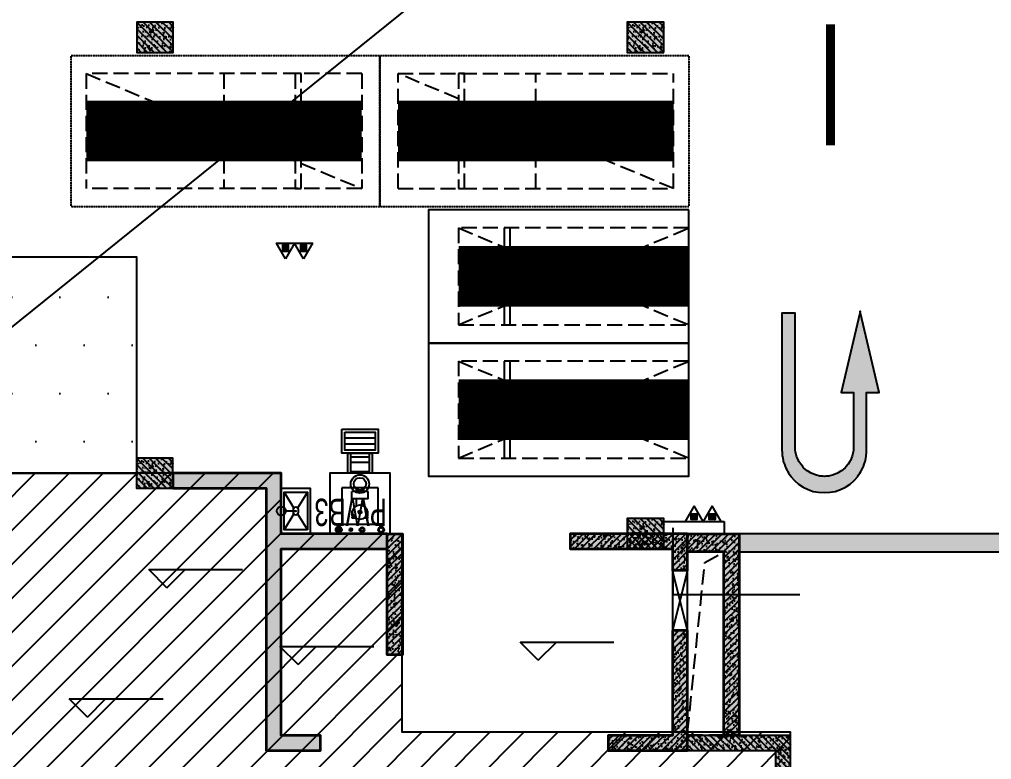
# Model space of a CAD drawing. Extents: x -1338203 to 1886333, y -783476 to 1038610.
# Drawn here: x 553369 to 569421, y 238719 to 250943 of the extents above; entities that cross this region are included whole.
import ezdxf

# ---------------------------------------------------------------- set-up
doc = ezdxf.new("R2010")
doc.units = 0
doc.header["$LTSCALE"] = 1000
doc.header["$MEASUREMENT"] = 0
doc.linetypes.add('A-001-平面B2$0$__DASH', pattern=[0.35, 0.25, -0.1])
doc.linetypes.add('DASH', pattern=[0.35, 0.25, -0.1])
for name, color, linetype in [('$0$0A-O-HOLE', 52, 'Continuous'), ('0A-P-PKNG-LINE', 9, 'Continuous'), ('0P-EQUIP-CW', 7, 'Continuous'), ('0P-PIPE-CW', 3, 'Continuous'), ('A-001-平面参照B1$0$0A-ELEV-PATT', 8, 'Continuous'), ('A-001-平面参照B1$0$AUDIT_D_220531184525-2', 40, 'Continuous'), ('A-001-车位参照B1$0$A-001-车位参照B1$0$0A-P-PKNG-CAR(B)', 21, 'Continuous'), ('A-20-平面B1$0$0A-A-SYMB-ELEV', 150, 'Continuous'), ('A-FIRE', 7, 'Continuous'), ('p-a-mini', 150, 'Continuous'), ('p-a-short', 190, 'Continuous'), ('S001地下一墙柱$0$S001地下一墙柱$0$0S-CC-LINE', 52, 'Continuous'), ('S001地下一墙柱$0$S001地下一墙柱$0$0S-CW-HATCH', 251, 'Continuous'), ('S001地下一墙柱$0$S001地下一墙柱$0$0S-CW-HATCH-UP', 251, 'Continuous'), ('S001地下一墙柱$0$S001地下一墙柱$0$0S-CW-LINE', 72, 'Continuous'), ('S20柱墙B1_1$0$0S-CW-HATCH', 251, 'Continuous'), ('S20柱墙B1_1$0$0S-CW-HATCH-UP', 251, 'Continuous'), ('S20柱墙B1_1$0$0S-CW-LINE', 72, 'Continuous'), ('S20柱墙B1_1$0$0S-S-HOLE', 55, 'Continuous'), ('中心线', 42, 'Continuous'), ('停车位', 252, 'DASH'), ('地面指向箭头', 7, 'Continuous'), ('负一层消火栓$0$0P-ACC-FH', 7, 'Continuous'), ('负一层消火栓$0$0P-DIM-FH', 3, 'Continuous'), ('负一层消火栓$0$0P-EQUIP-FH', 7, 'Continuous'), ('负一层集水坑及排水沟$0$负一层集水坑及排水沟$0$P001-预留预埋-B1$0$0A-O-FIXT', 6, 'Continuous'), ('负一层集水坑及排水沟$0$负一层集水坑及排水沟$0$P001-预留预埋-B1$0$0P-EQUIP-WW', 7, 'Continuous'), ('负一层集水坑及排水沟$0$负一层集水坑及排水沟$0$P001-预留预埋-B1$0$A-001-平面B1$0$0A-A-HATH', 8, 'Continuous'), ('负一层集水坑及排水沟$0$负一层集水坑及排水沟$0$P001-预留预埋-B1$0$A-001-平面B1$0$0A-P-ROOF-DRAN', 190, 'Continuous'), ('负一层集水坑及排水沟$0$负一层集水坑及排水沟$0$P001-预留预埋-B1$0$P001-预留预埋-B1$0$0P-EQUIP-WW', 7, 'Continuous')]:
    doc.layers.add(name, color=color, linetype=linetype)
doc.layers.add('A-001-主楼组合参照B1$0$0A-X-AREA', color=6, linetype='Continuous', plot=False)
doc.layers.add('A-20-平面B1$0$AAD-A-MODIFY_20230111', color=201, linetype='Continuous', plot=False)
doc.styles.add('负一层集水坑及排水沟$0$负一层集水坑及排水沟$0$P001-预留预埋-B1$0$P001-预留预埋-B1$0$AAD-TXT', font='AAD-TXT.shx', dxfattribs={"width": 0.7, "height": 3, "bigfont": 'AAD-HZTXT.shx'})
pattern_1 = [(45, (-1903852.77, 497361.824), (-53.0330086, 53.0330086), []), (50, (-1903852.77, 497361.82), (215.178055, -18.82564), [22.5, -247.5]), (355, (-1903852.77, 497361.82), (-41.6254, 225.65764), [18, -198]), (100.4514, (-1903834.84, 497360.26), (173.552815, 206.831863), [19.122057, -210.342634]), (46.1842, (-1903852.77, 497421.82), (320.172315, -49.655704), [33.75, -371.25]), (96.6356, (-1903826.1, 497417.7), (280.39881, 292.23536), [28.683086, -315.5139]), (351.1842, (-1903852.77, 497421.82), (280.398584, 292.23558), [27, -297]), (21, (-1903822.77, 497406.82), (179.072116, -120.785667), [22.5, -247.5]), (326, (-1903822.77, 497406.82), (72.9946, 217.545014), [18, -198]), (71.4514, (-1903807.85, 497396.76), (252.066789, 96.75915), [19.122057, -210.342634]), (37.5, (-1903852.77, 497361.824), (3.6479566, 99.868156), [0, -195.6, 0, -201, 0, -198.75]), (7.5, (-1903852.77, 497361.82), (78.920861, 118.3235136), [0, -114.6, 0, -191.1, 0, -75.75]), (327.5, (-1903919.67, 497361.824), (160.146731, -6.7664615), [0, -75, 0, -234, 0, -310.5]), (317.5, (-1903949.67, 497361.82), (174.955851, 30.031495), [0, -97.5, 0, -155.4, 0, -220.5])]

# ---------------------------------------------------------------- blocks, each defined once
blk = doc.blocks.new('A-001-平面参照B1')
at = {"layer": 'A-001-平面参照B1$0$0A-ELEV-PATT'}
h = blk.add_hatch(dxfattribs=at)
h.set_pattern_fill('DOTS', color=256, scale=500)
h.set_pattern_definition([(0, (-766365.4, -306889.1), (396.875, 793.75), [0, -793.75])])
edge = h.paths.add_edge_path()
edge.add_line((-211059, -63440), (-211059, -59870))
edge.add_line((-211059, -59870), (-216704, -59870))
edge.add_line((-216704, -59870), (-216704, -63440))
edge.add_line((-216704, -63440), (-211063, -63440))
at = {"layer": 'A-001-平面参照B1$0$AUDIT_D_220531184525-2', "ltscale": 0.002}
blk.add_lwpolyline([(-211059, -63440), (-211059, -59870), (-216704, -59870), (-216704, -63440), (-211063, -63440)], dxfattribs=at)
blk = doc.blocks.new('负一层集水坑及排水沟$0$负一层集水坑及排水沟$0$P001-预留预埋-B1$0$$lvtry$00000191')
at = {"color": 0}
for p, q in [((-250, -50, 0), (-39, -219, 0)), ((39, -219, 0), (250, -50, 0)), ((-250, -450, 0), (-39, -281, 0)), ((39, -281, 0), (250, -450, 0))]:
    blk.add_line(p, q, dxfattribs=at)
at = {"color": 0, "elevation": 0}
for points in [[(300, -500), (300, 0), (-300, 0), (-300, -500)], [(250, -450), (250, -50), (-250, -50), (-250, -450)]]:
    blk.add_lwpolyline(points, close=True, dxfattribs=at)
at = {"color": 0}
blk.add_circle((0, -250, 0), 50, dxfattribs=at)
for p in [(0, -50, 0), (0, -250, 0)]:
    blk.add_point(p, dxfattribs=at)
blk = doc.blocks.new('负一层集水坑及排水沟$0$负一层集水坑及排水沟$0$A$C2D5B4FF3')
at = {"layer": '负一层集水坑及排水沟$0$负一层集水坑及排水沟$0$P001-预留预埋-B1$0$A-001-平面B1$0$0A-A-HATH'}
h = blk.add_hatch(dxfattribs=at)
h.set_pattern_fill('STEEL', color=256, scale=150, angle=495)
h.set_pattern_definition([(180, (-208180, -40365.8), (-2e-05, -238.125), []), (180, (-208264.19, -40450), (-2e-05, -238.125), [])])
h.paths.add_polyline_path([(50, 328), (350, 328), (350, 0), (50, 0)])
at = {"layer": '负一层集水坑及排水沟$0$负一层集水坑及排水沟$0$P001-预留预埋-B1$0$0P-EQUIP-WW'}
for p, q in [((450, 578), (-50, 578)), ((450, 478), (-50, 478))]:
    blk.add_line(p, q, dxfattribs=at)
for points in [[(-100, 728), (500, 728), (500, 328), (-100, 328)], [(-50, 678), (450, 678), (450, 378), (-50, 378)]]:
    blk.add_lwpolyline(points, close=True, dxfattribs=at)
at = {"layer": '负一层集水坑及排水沟$0$负一层集水坑及排水沟$0$P001-预留预埋-B1$0$A-001-平面B1$0$0A-P-ROOF-DRAN'}
for points in [[(0, 0), (0, 328), (400, 328), (400, 0)], [(50, 328), (350, 328), (350, 0), (50, 0)]]:
    blk.add_lwpolyline(points, close=True, dxfattribs=at)
blk = doc.blocks.new('负一层集水坑及排水沟$0$负一层集水坑及排水沟$0$P001-预留预埋-B1$0$EREF')
at = {"layer": '负一层集水坑及排水沟$0$负一层集水坑及排水沟$0$P001-预留预埋-B1$0$P001-预留预埋-B1$0$0P-EQUIP-WW'}
for p, q in [((81748, 163902), (81730, 163920)), ((81767, 163905), (81733, 163939)), ((81777, 163917), (81745, 163949)), ((81104, 163835), (81104, 163235)), ((81704, 163835), (81104, 163835)), ((81274, 163735), (81337, 163735)), ((81274, 163735), (81274, 163719)), ((81471, 163735), (81534, 163735)), ((81534, 163735), (81534, 163719)), ((81704, 163235), (81704, 163835)), ((81274, 163719), (81317, 163719)), ((81274, 163706), (81306, 163706)), ((81274, 163706), (81274, 163615)), ((81274, 163615), (81285, 163615)), ((81491, 163719), (81534, 163719)), ((81502, 163706), (81534, 163706)), ((81523, 163615), (81534, 163615)), ((81534, 163706), (81534, 163615)), ((81270, 163416), (81538, 163416)), ((81270, 163416), (81270, 163295)), ((81345, 163529), (81345, 163416)), ((81463, 163529), (81463, 163416)), ((81538, 163416), (81538, 163295)), ((81270, 163295), (81538, 163295)), ((81328, 163289), (81480, 163289)), ((81328, 163289), (81328, 163280)), ((81328, 163280), (81480, 163280)), ((81345, 163295), (81345, 163289)), ((81345, 163280), (81345, 163252)), ((81463, 163295), (81463, 163289)), ((81463, 163280), (81463, 163252)), ((81480, 163289), (81480, 163280)), ((81104, 163235), (81704, 163235))]:
    blk.add_line(p, q, dxfattribs=at)
blk.add_lwpolyline([(80904, 163992), (80904, 162992), (81904, 162992), (81904, 163992)], close=True, dxfattribs=at)
for centre, radius in [((81054, 163926), 50), ((81054, 163926), 35), ((81369, 163926), 40), ((81369, 163926), 25), ((81554, 163926), 25), ((81554, 163926), 15), ((81754, 163926), 50), ((81754, 163926), 25), ((81404, 163635), 121), ((81404, 163635), 27), ((81404, 163170), 151), ((81404, 163170), 102)]:
    blk.add_circle(centre, radius, dxfattribs=at)
at = {"layer": '负一层集水坑及排水沟$0$负一层集水坑及排水沟$0$P001-预留预埋-B1$0$P001-预留预埋-B1$0$0P-EQUIP-WW', "style": '负一层集水坑及排水沟$0$负一层集水坑及排水沟$0$P001-预留预埋-B1$0$P001-预留预埋-B1$0$AAD-TXT', "width": 0.7}
blk.add_text('PWB3', height=450, dxfattribs=at).set_placement((80962, 163414, 3000))
blk = doc.blocks.new('负一层集水坑及排水沟')
at = {"ltscale": 0.002}
blk.add_blockref('负一层集水坑及排水沟$0$负一层集水坑及排水沟$0$A$C2D5B4FF3', (-207574, -63440), dxfattribs=at)
at = {"rotation": 180}
blk.add_blockref('负一层集水坑及排水沟$0$负一层集水坑及排水沟$0$P001-预留预埋-B1$0$EREF', (-125970, 99552), dxfattribs=at)
at = {"layer": '负一层集水坑及排水沟$0$负一层集水坑及排水沟$0$P001-预留预埋-B1$0$0A-O-FIXT', "xscale": -1.250000000000001, "yscale": 0.9600000000000013, "rotation": 90}
blk.add_blockref('负一层集水坑及排水沟$0$负一层集水坑及排水沟$0$P001-预留预埋-B1$0$$lvtry$00000191', (-208674, -64065, 0), dxfattribs=at)
blk = doc.blocks.new('A$C2C814229')
at = {"layer": '$0$0A-O-HOLE', "linetype": 'DASH'}
blk.add_lwpolyline([(-201964, -64738), (-201364, -64738), (-201364, -67768), (-201964, -67768)], close=True, dxfattribs=at)
blk.add_lwpolyline([(-201964, -67718), (-201680, -64914), (-201364, -64738)], dxfattribs=at)
blk = doc.blocks.new('S20柱墙B1_1')
at = {"layer": 'S20柱墙B1_1$0$0S-CW-HATCH'}
h = blk.add_hatch(color=256, dxfattribs=at)
h.dxf.hatch_style = 1
h.paths.add_polyline_path([(7800, 4240), (9340, 4240), (9340, 3400), (9340, -90), (10240, -90), (10240, 160), (9590, 160), (9590, 3240), (11340, 3240), (11340, 3490), (9590, 3490), (9590, 4490), (7800, 4490)])
h = blk.add_hatch(color=256, dxfattribs=at)
h.dxf.hatch_style = 1
h.paths.add_polyline_path([(11340, 3490), (11590, 3490), (11590, 1490), (11340, 1490)])
h = blk.add_hatch(color=256, dxfattribs=at)
h.dxf.hatch_style = 1
h.paths.add_polyline_path([(16300, 2890), (16300, 3490), (14360, 3490), (14360, 3240), (16050, 3240), (16050, 2890)])
h = blk.add_hatch(color=256, dxfattribs=at)
h.dxf.hatch_style = 1
h.paths.add_polyline_path([(16300, 3490), (17150, 3490), (17150, 160), (16900, 160), (16900, 3190), (16300, 3190)])
h = blk.add_hatch(color=256, dxfattribs=at)
h.dxf.hatch_style = 1
h.paths.add_polyline_path([(16050, 1890), (16050, 160), (14990, 160), (14990, -90), (16300, -90), (16300, 1890)])
h = blk.add_hatch(color=256, dxfattribs=at)
h.dxf.hatch_style = 1
h.paths.add_polyline_path([(16300, -1590), (18000, -1590), (18000, 160), (16300, 160), (16300, -90), (17750, -90), (17750, -1340), (16300, -1340)])
at = {"layer": 'S20柱墙B1_1$0$0S-CW-HATCH-UP'}
h = blk.add_hatch(dxfattribs=at)
h.set_pattern_fill('钢筋混凝土', color=256, scale=30)
h.set_pattern_definition([(45, (-586835.16, -495521.72), (-53.0330086, 53.0330086), []), (50, (-586835.16, -495521.72), (215.178055, -18.82564), [22.5, -247.5]), (355, (-586835.16, -495521.72), (-41.6254, 225.65764), [18, -198]), (100.4514, (-586817.23, -495523.3), (173.552815, 206.83186), [19.12206, -210.342634]), (46.1842, (-586835.16, -495461.72), (320.172315, -49.6557), [33.75, -371.25]), (96.6356, (-586808.48, -495465.86), (280.39881, 292.23536), [28.68309, -315.5139]), (351.1842, (-586835.16, -495461.72), (280.39858, 292.23558), [27, -297]), (21, (-586805.16, -495476.72), (179.072116, -120.785667), [22.5, -247.5]), (326, (-586805.16, -495476.72), (72.9946, 217.545014), [18, -198]), (71.4514, (-586790.24, -495486.79), (252.06679, 96.75915), [19.12206, -210.342634]), (37.5, (-586835.16, -495521.72), (3.6479566, 99.868156), [0, -195.6, 0, -201, 0, -198.75]), (7.5, (-586835.16, -495521.72), (78.920861, 118.323514), [0, -114.6, 0, -191.1, 0, -75.75]), (327.5, (-586902.06, -495521.72), (160.146731, -6.7664615), [0, -75, 0, -234, 0, -310.5]), (317.5, (-586932.06, -495521.72), (174.95585, 30.031495), [0, -97.5, 0, -155.4, 0, -220.5])])
h.paths.add_polyline_path([(7800, 4240), (9340, 4240), (9340, 3400), (9340, -90), (10240, -90), (10240, 160), (9590, 160), (9590, 3240), (11340, 3240), (11340, 3490), (9590, 3490), (9590, 4490), (7800, 4490)])
h = blk.add_hatch(dxfattribs=at)
h.set_pattern_fill('钢筋混凝土', color=256, scale=30)
h.set_pattern_definition([(45, (0, 0), (-53.033, 53.033), []), (50, (0, 0), (215.178, -18.8256), [22.5, -247.5]), (355, (0, 0), (-41.6254, 225.6576), [18, -198]), (100.4514, (17.93, -1.57), (173.5528, 206.832), [19.122, -210.3426]), (46.1842, (0, 60), (320.1723, -49.6557), [33.75, -371.25]), (96.6356, (26.68, 55.86), (280.399, 292.235), [28.683, -315.514]), (351.1842, (0, 60), (280.399, 292.236), [27, -297]), (21, (30, 45), (179.072, -120.7857), [22.5, -247.5]), (326, (30, 45), (72.9946, 217.545), [18, -198]), (71.4514, (44.92, 34.93), (252.0668, 96.759), [19.122, -210.3426]), (37.5, (0, 0), (3.64796, 99.86816), [0, -195.6, 0, -201, 0, -198.75]), (7.5, (0, 0), (78.9209, 118.3235), [0, -114.6, 0, -191.1, 0, -75.75]), (327.5, (-66.9, 0), (160.14673, -6.76646), [0, -75, 0, -234, 0, -310.5]), (317.5, (-96.9, 0), (174.9559, 30.0315), [0, -97.5, 0, -155.4, 0, -220.5])])
h.paths.add_polyline_path([(11340, 3490), (11590, 3490), (11590, 1490), (11340, 1490)])
h = blk.add_hatch(dxfattribs=at)
h.set_pattern_fill('钢筋混凝土', color=256, scale=30)
h.set_pattern_definition(pattern_1)
h.paths.add_polyline_path([(16300, 2890), (16300, 3490), (14360, 3490), (14360, 3240), (16050, 3240), (16050, 2890)])
h = blk.add_hatch(dxfattribs=at)
h.set_pattern_fill('钢筋混凝土', color=256, scale=30)
h.set_pattern_definition([(45, (-3550483.79, -272173.845), (-53.0330086, 53.0330086), []), (50, (-3550483.79, -272173.84), (215.178055, -18.8256405), [22.5, -247.5]), (355, (-3550483.79, -272173.84), (-41.6254, 225.65764), [18, -198]), (100.4514, (-3550465.86, -272175.41), (173.552815, 206.831863), [19.122057, -210.342634]), (46.1842, (-3550483.8, -272113.84), (320.172315, -49.655704), [33.75, -371.25]), (96.6356, (-3550457.1, -272117.98), (280.398812, 292.23536), [28.683086, -315.5139]), (351.1842, (-3550483.8, -272113.84), (280.398584, 292.23558), [27, -297]), (21, (-3550453.79, -272128.84), (179.072116, -120.785667), [22.5, -247.5]), (326, (-3550453.79, -272128.84), (72.9946, 217.545014), [18, -198]), (71.4514, (-3550438.86, -272138.9), (252.066789, 96.759149), [19.122057, -210.342634]), (37.5, (-3550483.79, -272173.845), (3.6479566, 99.8681561), [0, -195.6, 0, -201, 0, -198.75]), (7.5, (-3550483.79, -272173.84), (78.9208612, 118.3235136), [0, -114.6, 0, -191.1, 0, -75.75]), (327.5, (-3550550.69, -272173.845), (160.1467309, -6.7664615), [0, -75, 0, -234, 0, -310.5]), (317.5, (-3550580.69, -272173.84), (174.955851, 30.0314947), [0, -97.5, 0, -155.4, 0, -220.5])])
h.paths.add_polyline_path([(16300, 3490), (17150, 3490), (17150, 160), (16900, 160), (16900, 3190), (16300, 3190)])
h = blk.add_hatch(dxfattribs=at)
h.set_pattern_fill('钢筋混凝土', color=256, scale=30)
h.set_pattern_definition(pattern_1)
h.paths.add_polyline_path([(16050, 1890), (16050, 160), (14990, 160), (14990, -90), (16300, -90), (16300, 1890)])
h = blk.add_hatch(dxfattribs=at)
h.set_pattern_fill('钢筋混凝土', color=256, scale=30, angle=-90)
h.set_pattern_definition([(315, (-258215.844, 3358968), (53.0330086, 53.0330086), []), (320, (-258215.84, 3358968), (-18.8256405, -215.178055), [22.5, -247.5]), (265, (-258215.84, 3358968), (225.65764, 41.6254), [18, -198]), (10.4514, (-258217.41, 3358950.07), (206.831863, -173.552815), [19.122057, -210.342634]), (316.1842, (-258155.84, 3358968), (-49.655704, -320.172315), [33.75, -371.25]), (6.6356, (-258159.98, 3358941.32), (292.23536, -280.398812), [28.683086, -315.5139]), (261.1842, (-258155.84, 3358968), (292.23558, -280.398584), [27, -297]), (291, (-258170.84, 3358938), (-120.785667, -179.072116), [22.5, -247.5]), (236, (-258170.84, 3358938), (217.545014, -72.9946), [18, -198]), (341.4514, (-258180.9, 3358923.08), (96.759149, -252.066789), [19.122057, -210.342634]), (307.5, (-258215.844, 3358968), (99.8681561, -3.6479566), [0, -195.6, 0, -201, 0, -198.75]), (277.5, (-258215.84, 3358968), (118.3235136, -78.9208612), [0, -114.6, 0, -191.1, 0, -75.75]), (237.5, (-258215.84, 3359034.9), (-6.7664615, -160.1467309), [0, -75, 0, -234, 0, -310.5]), (227.5, (-258215.84, 3359064.9), (30.0314947, -174.955851), [0, -97.5, 0, -155.4, 0, -220.5])])
h.paths.add_polyline_path([(16300, -1590), (18000, -1590), (18000, 160), (16300, 160), (16300, -90), (17750, -90), (17750, -1340), (16300, -1340)])
at = {"layer": 'S20柱墙B1_1$0$0S-CW-LINE', "lineweight": 35}
for points in [[(7800, 4240), (9340, 4240), (9340, 3400), (9340, -90), (10240, -90), (10240, 160), (9590, 160), (9590, 3240), (11340, 3240), (11340, 3490), (9590, 3490), (9590, 4490), (7800, 4490)], [(11340, 3490), (11590, 3490), (11590, 1490), (11340, 1490)], [(16300, 3490), (17150, 3490), (17150, 160), (16900, 160), (16900, 3190), (16300, 3190)]]:
    blk.add_lwpolyline(points, close=True, dxfattribs=at)
for points in [[(16300, 2890), (16300, 3490), (14360, 3490), (14360, 3240), (16050, 3240), (16050, 2890), (16300, 2890)], [(16050, 1890), (16050, 160), (14990, 160), (14990, -90), (16300, -90), (16300, 1890), (16050, 1890)]]:
    blk.add_lwpolyline(points, dxfattribs=at)
at = {"layer": 'S20柱墙B1_1$0$0S-CW-LINE', "flags": 128}
blk.add_lwpolyline([(16300, -1590), (18000, -1590), (18000, 160), (16300, 160), (16300, -90), (17750, -90), (17750, -1340), (16300, -1340)], close=True, dxfattribs=at)
at = {"layer": 'S20柱墙B1_1$0$0S-S-HOLE'}
blk.add_lwpolyline([(16300, 2890), (16050, 2890), (16050, 1890), (16300, 1890)], close=True, dxfattribs=at)
for points in [[(16300, 2890), (16050, 1890)], [(16300, 1890), (16050, 2890)]]:
    blk.add_lwpolyline(points, dxfattribs=at)
blk = doc.blocks.new('S001地下一墙柱')
at = {"layer": 'S001地下一墙柱$0$S001地下一墙柱$0$0S-CW-HATCH'}
h = blk.add_hatch(color=256, dxfattribs=at)
h.dxf.hatch_style = 1
h.paths.add_polyline_path([(-210459, -56490), (-210459, -55990), (-211059, -55990), (-211059, -56490)])
h = blk.add_hatch(color=256, dxfattribs=at)
h.dxf.hatch_style = 1
h.paths.add_polyline_path([(-202359, -56490), (-202359, -55990), (-202959, -55990), (-202959, -56490)])
h = blk.add_hatch(color=256, dxfattribs=at)
h.dxf.hatch_style = 1
h.paths.add_polyline_path([(-210465, -63690), (-210465, -63190), (-211065, -63190), (-211065, -63690)])
h = blk.add_hatch(color=256, dxfattribs=at)
h.dxf.hatch_style = 1
h.paths.add_polyline_path([(-202359, -64690), (-202359, -64190), (-202959, -64190), (-202959, -64690)])
at = {"layer": 'S001地下一墙柱$0$S001地下一墙柱$0$0S-CW-HATCH', "ltscale": 0.002}
h = blk.add_hatch(color=256, dxfattribs=at)
h.dxf.hatch_style = 1
h.paths.add_polyline_path([(-201114, -64740), (-188289, -64740), (-188289, -64440), (-201114, -64440)])
at = {"layer": 'S001地下一墙柱$0$S001地下一墙柱$0$0S-CW-HATCH-UP'}
h = blk.add_hatch(dxfattribs=at)
h.set_pattern_fill('钢筋混凝土', color=256, scale=30, angle=-90)
h.set_pattern_definition([(315, (-201507.04, -88800.73), (53.03301, 53.03301), []), (320, (-201507.04, -88800.73), (-18.8256, -215.1781), [22.5, -247.5]), (265, (-201507.04, -88800.73), (225.6576, 41.6254), [18, -198]), (10.4514, (-201508.6, -88818.66), (206.8319, -173.5528), [19.122, -210.3426]), (316.1842, (-201447.04, -88800.73), (-49.6557, -320.1723), [33.75, -371.25]), (6.6356, (-201451.18, -88827.4), (292.2354, -280.3988), [28.683, -315.514]), (261.1842, (-201447.04, -88800.73), (292.2356, -280.3986), [27, -297]), (291, (-201462.04, -88830.73), (-120.7857, -179.0721), [22.5, -247.5]), (236, (-201462.04, -88830.73), (217.545, -72.9946), [18, -198]), (341.4514, (-201472.1, -88845.66), (96.7591, -252.0668), [19.122, -210.3426]), (307.5, (-201507.04, -88800.73), (99.86816, -3.64796), [0, -195.6, 0, -201, 0, -198.75]), (277.5, (-201507.04, -88800.73), (118.3235, -78.92086), [0, -114.6, 0, -191.1, 0, -75.75]), (237.5, (-201507.04, -88733.83), (-6.76646, -160.14673), [0, -75, 0, -234, 0, -310.5]), (227.5, (-201507.04, -88703.83), (30.0315, -174.95585), [0, -97.5, 0, -155.4, 0, -220.5])])
h.paths.add_polyline_path([(-210459, -56490), (-210459, -55990), (-211059, -55990), (-211059, -56490)])
h = blk.add_hatch(dxfattribs=at)
h.set_pattern_fill('钢筋混凝土', color=256, scale=30, angle=-90)
h.set_pattern_definition([(315, (-193407.04, -88800.73), (53.03301, 53.03301), []), (320, (-193407.04, -88800.73), (-18.8256, -215.1781), [22.5, -247.5]), (265, (-193407.04, -88800.73), (225.6576, 41.6254), [18, -198]), (10.4514, (-193408.6, -88818.66), (206.8319, -173.5528), [19.122, -210.3426]), (316.1842, (-193347.04, -88800.73), (-49.6557, -320.1723), [33.75, -371.25]), (6.6356, (-193351.18, -88827.4), (292.2354, -280.3988), [28.683, -315.514]), (261.1842, (-193347.04, -88800.73), (292.2356, -280.3986), [27, -297]), (291, (-193362.04, -88830.73), (-120.7857, -179.0721), [22.5, -247.5]), (236, (-193362.04, -88830.73), (217.545, -72.9946), [18, -198]), (341.4514, (-193372.1, -88845.66), (96.7591, -252.0668), [19.122, -210.3426]), (307.5, (-193407.04, -88800.73), (99.86816, -3.64796), [0, -195.6, 0, -201, 0, -198.75]), (277.5, (-193407.04, -88800.73), (118.3235, -78.92086), [0, -114.6, 0, -191.1, 0, -75.75]), (237.5, (-193407.04, -88733.83), (-6.76646, -160.14673), [0, -75, 0, -234, 0, -310.5]), (227.5, (-193407.04, -88703.83), (30.0315, -174.95585), [0, -97.5, 0, -155.4, 0, -220.5])])
h.paths.add_polyline_path([(-202359, -56490), (-202359, -55990), (-202959, -55990), (-202959, -56490)])
h = blk.add_hatch(dxfattribs=at)
h.set_pattern_fill('钢筋混凝土', color=256, scale=30, angle=-90)
h.set_pattern_definition([(315, (-201513.04, -96000.75), (53.03301, 53.03301), []), (320, (-201513.04, -96000.75), (-18.8256, -215.1781), [22.5, -247.5]), (265, (-201513.04, -96000.75), (225.6576, 41.6254), [18, -198]), (10.4514, (-201514.6, -96018.68), (206.8319, -173.5528), [19.122, -210.3426]), (316.1842, (-201453.04, -96000.75), (-49.6557, -320.1723), [33.75, -371.25]), (6.6356, (-201457.18, -96027.43), (292.2354, -280.3988), [28.683, -315.514]), (261.1842, (-201453.04, -96000.75), (292.2356, -280.3986), [27, -297]), (291, (-201468.04, -96030.75), (-120.7857, -179.0721), [22.5, -247.5]), (236, (-201468.04, -96030.75), (217.545, -72.9946), [18, -198]), (341.4514, (-201478.1, -96045.67), (96.7591, -252.0668), [19.122, -210.3426]), (307.5, (-201513.04, -96000.75), (99.86816, -3.64796), [0, -195.6, 0, -201, 0, -198.75]), (277.5, (-201513.04, -96000.75), (118.3235, -78.92086), [0, -114.6, 0, -191.1, 0, -75.75]), (237.5, (-201513.04, -95933.85), (-6.76646, -160.14673), [0, -75, 0, -234, 0, -310.5]), (227.5, (-201513.04, -95903.85), (30.0315, -174.95585), [0, -97.5, 0, -155.4, 0, -220.5])])
h.paths.add_polyline_path([(-210465, -63690), (-210465, -63190), (-211065, -63190), (-211065, -63690)])
h = blk.add_hatch(dxfattribs=at)
h.set_pattern_fill('钢筋混凝土', color=256, scale=30, angle=-90)
h.set_pattern_definition([(315, (-193407.04, -97000.75), (53.03301, 53.03301), []), (320, (-193407.04, -97000.75), (-18.8256, -215.1781), [22.5, -247.5]), (265, (-193407.04, -97000.75), (225.6576, 41.6254), [18, -198]), (10.4514, (-193408.6, -97018.68), (206.8319, -173.5528), [19.122, -210.3426]), (316.1842, (-193347.04, -97000.75), (-49.6557, -320.1723), [33.75, -371.25]), (6.6356, (-193351.18, -97027.43), (292.2354, -280.3988), [28.683, -315.514]), (261.1842, (-193347.04, -97000.75), (292.2356, -280.3986), [27, -297]), (291, (-193362.04, -97030.75), (-120.7857, -179.0721), [22.5, -247.5]), (236, (-193362.04, -97030.75), (217.545, -72.9946), [18, -198]), (341.4514, (-193372.1, -97045.67), (96.7591, -252.0668), [19.122, -210.3426]), (307.5, (-193407.04, -97000.75), (99.86816, -3.64796), [0, -195.6, 0, -201, 0, -198.75]), (277.5, (-193407.04, -97000.75), (118.3235, -78.92086), [0, -114.6, 0, -191.1, 0, -75.75]), (237.5, (-193407.04, -96933.85), (-6.76646, -160.14673), [0, -75, 0, -234, 0, -310.5]), (227.5, (-193407.04, -96903.85), (30.0315, -174.95585), [0, -97.5, 0, -155.4, 0, -220.5])])
h.paths.add_polyline_path([(-202359, -64690), (-202359, -64190), (-202959, -64190), (-202959, -64690)])
at = {"layer": 'S001地下一墙柱$0$S001地下一墙柱$0$0S-CW-HATCH-UP', "ltscale": 0.002}
h = blk.add_hatch(dxfattribs=at)
h.set_pattern_fill('钢筋混凝土', color=256, scale=30)
h.set_pattern_definition([(45, (-766365.37, -306889.07), (-53.033009, 53.033009), []), (50, (-766365.37, -306889.07), (215.178055, -18.82564), [22.5, -247.5]), (355, (-766365.37, -306889.07), (-41.6254, 225.65764), [18, -198]), (100.4514, (-766347.44, -306890.64), (173.552815, 206.83186), [19.12206, -210.34263]), (46.1842, (-766365.37, -306829.07), (320.17231, -49.6557), [33.75, -371.25]), (96.6356, (-766338.7, -306833.2), (280.39881, 292.23536), [28.68309, -315.5139]), (351.1842, (-766365.37, -306829.07), (280.39858, 292.23558), [27, -297]), (21, (-766335.37, -306844.07), (179.072116, -120.785667), [22.5, -247.5]), (326, (-766335.37, -306844.07), (72.9946, 217.54501), [18, -198]), (71.4514, (-766320.44, -306854.14), (252.06679, 96.75915), [19.12206, -210.34263]), (37.5, (-766365.37, -306889.07), (3.647957, 99.868156), [0, -195.6, 0, -201, 0, -198.75]), (7.5, (-766365.37, -306889.07), (78.920861, 118.323514), [0, -114.6, 0, -191.1, 0, -75.75]), (327.5, (-766432.27, -306889.07), (160.146731, -6.766462), [0, -75, 0, -234, 0, -310.5]), (317.5, (-766462.27, -306889.07), (174.95585, 30.031495), [0, -97.5, 0, -155.4, 0, -220.5])])
h.paths.add_polyline_path([(-201114, -64740), (-188289, -64740), (-188289, -64440), (-201114, -64440)])
at = {"layer": 'S001地下一墙柱$0$S001地下一墙柱$0$0S-CC-LINE'}
for points in [[(-210459, -56490), (-210459, -55990), (-211059, -55990), (-211059, -56490)], [(-202359, -56490), (-202359, -55990), (-202959, -55990), (-202959, -56490)], [(-210465, -63690), (-210465, -63190), (-211065, -63190), (-211065, -63690)], [(-202359, -64690), (-202359, -64190), (-202959, -64190), (-202959, -64690)]]:
    blk.add_lwpolyline(points, close=True, dxfattribs=at)
at = {"layer": 'S001地下一墙柱$0$S001地下一墙柱$0$0S-CW-LINE', "ltscale": 0.002}
blk.add_lwpolyline([(-201114, -64740), (-188289, -64740), (-188289, -64440), (-201114, -64440)], close=True, dxfattribs=at)
at = {"ltscale": 0.002}
blk.add_blockref('S20柱墙B1_1', (-218264, -67930), dxfattribs=at)
blk = doc.blocks.new('负一层消火栓$0$$TwtSys$00000546')
h = blk.add_hatch()
h.set_pattern_fill('ANSI31', color=256, scale=200, style=0)
h.set_pattern_definition([(45, (-38543.802, -6670.83), (-17.67767, 17.67767), [])])
h.paths.add_polyline_path([(-65, 174), (65, 174), (65, 44), (-65, 44)])
for points in [[(0, 344), (-198, 0), (198, 0)], [(-65, 174), (65, 174), (65, 44), (-65, 44)]]:
    blk.add_lwpolyline(points, close=True)
blk = doc.blocks.new('负一层消火栓')
at = {"layer": '负一层消火栓$0$0P-ACC-FH', "elevation": 0}
blk.add_lwpolyline([(-201359, -64240), (-201359, -64440), (-202359, -64440), (-202359, -64240)], close=True, dxfattribs=at)
at = {"layer": '负一层消火栓$0$0P-DIM-FH'}
for p, q in [((-202209, -64340, 0), (-202209, -65444)), ((-202209, -65444), (-200109, -65444))]:
    blk.add_line(p, q, dxfattribs=at)
at = {"layer": '负一层消火栓$0$0P-EQUIP-FH', "xscale": -0.75, "yscale": 0.75, "zscale": 0.75, "rotation": 180}
for p in [(-208605, -59640), (-208308, -59640)]:
    blk.add_blockref('负一层消火栓$0$$TwtSys$00000546', p, dxfattribs=at)
at = {"layer": '负一层消火栓$0$0P-EQUIP-FH', "xscale": 0.75, "yscale": 0.75, "zscale": 0.75}
for p in [(-201858, -64240, 800), (-201560, -64240, 800)]:
    blk.add_blockref('负一层消火栓$0$$TwtSys$00000546', p, dxfattribs=at)
blk = doc.blocks.new('$TwtSys$00000320')
at = {"const_width": 20}
for points in [[(0, 0), (0, -121)], [(-37, -83), (37, -83)]]:
    blk.add_lwpolyline(points, dxfattribs=at)
blk = doc.blocks.new('A$Cee0fc4ce')
at = {"layer": '0P-PIPE-CW', "linetype": 'Continuous'}
blk.add_circle((-208674, -64065), 75, dxfattribs=at)
at = {"layer": '0P-EQUIP-CW', "xscale": 1.5, "yscale": -1.5, "zscale": 1.5, "rotation": 270}
blk.add_blockref('$TwtSys$00000320', (-208599, -64065), dxfattribs=at)
blk = doc.blocks.new('JTDT')
at = {"layer": 'A-FIRE'}
h = blk.add_hatch(color=251, dxfattribs=at)
h.dxf.hatch_style = 1
h.paths.add_polyline_path([(189165, 82916), (189162, 82988), (189159, 82988), (189147, 83060), (189144, 83075), (189126, 83123), (189114, 83162), (189105, 83180), (189081, 83230), (189072, 83245), (189057, 83269), (189036, 83299), (189024, 83317), (189021, 83320), (189021, 83323), (188961, 83389), (188893, 83449), (188818, 83500), (188734, 83542), (188650, 83571), (188561, 83586), (188468, 83592), (188378, 83586), (188288, 83571), (188202, 83542), (188118, 83500), (188043, 83449), (187974, 83389), (187915, 83323), (187915, 83320), (187912, 83317), (187900, 83299), (187882, 83269), (187864, 83245), (187858, 83230), (187831, 83180), (187822, 83162), (187810, 83123), (187795, 83075), (187789, 83060), (187777, 82988), (187771, 82916), (187771, 82895), (187771, 82839), (187771, 81938), (187559, 81938), (187559, 81935), (187867, 80625), (187876, 80592), (187882, 80625), (188190, 81935), (187983, 81935), (187983, 81938), (187983, 82839), (187986, 82895), (187989, 82916), (188007, 82988), (188037, 83060), (188046, 83075), (188076, 83123), (188109, 83162), (188124, 83180), (188184, 83230), (188205, 83245), (188247, 83269), (188318, 83299), (188390, 83317), (188441, 83320), (188468, 83323), (188492, 83320), (188543, 83317), (188615, 83299), (188686, 83269), (188728, 83245), (188749, 83230), (188809, 83180), (188824, 83162), (188857, 83123), (188887, 83075), (188896, 83060), (188926, 82988), (188944, 82916), (188947, 82895), (188949, 82839), (188949, 80625), (189168, 80625), (189168, 82839), (189168, 82895)])
at = {"layer": '地面指向箭头', "color": 251, "linetype": 'Continuous'}
blk.add_lwpolyline([(189165, 82916), (189162, 82988), (189159, 82988), (189147, 83060), (189144, 83075), (189126, 83123), (189114, 83162), (189105, 83180), (189081, 83230), (189072, 83245), (189057, 83269), (189036, 83299), (189024, 83317), (189021, 83320), (189021, 83323), (188961, 83389), (188893, 83449), (188818, 83500), (188734, 83542), (188650, 83571), (188561, 83586), (188468, 83592), (188378, 83586), (188288, 83571), (188202, 83542), (188118, 83500), (188043, 83449), (187974, 83389), (187915, 83323), (187915, 83320), (187912, 83317), (187900, 83299), (187882, 83269), (187864, 83245), (187858, 83230), (187831, 83180), (187822, 83162), (187810, 83123), (187795, 83075), (187789, 83060), (187777, 82988), (187771, 82916), (187771, 82895), (187771, 82839), (187771, 81938), (187559, 81938), (187559, 81935), (187867, 80625), (187876, 80592), (187882, 80625), (188190, 81935), (187983, 81935), (187983, 81938), (187983, 82839), (187986, 82895), (187989, 82916), (188007, 82988), (188037, 83060), (188046, 83075), (188076, 83123), (188109, 83162), (188124, 83180), (188184, 83230), (188205, 83245), (188247, 83269), (188318, 83299), (188390, 83317), (188441, 83320), (188468, 83323), (188492, 83320), (188543, 83317), (188615, 83299), (188686, 83269), (188728, 83245), (188749, 83230), (188809, 83180), (188824, 83162), (188857, 83123), (188887, 83075), (188896, 83060), (188926, 82988), (188944, 82916), (188947, 82895), (188949, 82839), (188949, 80625), (189168, 80625), (189168, 82839), (189168, 82895), (189165, 82916)], dxfattribs=at)
blk = doc.blocks.new('A$C9cb663f1')
at = {"layer": '中心线', "color": 251, "const_width": 150}
blk.add_lwpolyline([(154117, -110898), (154117, -112898)], dxfattribs=at)
at = {"layer": '地面指向箭头', "color": 251, "rotation": 180}
blk.add_blockref('JTDT', (342480, -35042), dxfattribs=at)
blk = doc.blocks.new('A-001-车位参照B1$0$A-001-车位参照B1$0$A-001-车位参照B1$0$A$C43AE5A3B')
at = {"color": 241}
blk.add_lwpolyline([(2500, 0), (2500, 4300), (300, 4300), (300, 0)], close=True, dxfattribs=at)
at = {"color": 241, "linetype": 'DASH'}
for points in [[(2200, 0), (2200, 3800), (600, 3800), (600, 0), (2200, 0)], [(600, 3800), (2200, 0)], [(2200, 3800), (600, 0)]]:
    blk.add_lwpolyline(points, dxfattribs=at)
at = {"color": 241}
blk.add_lwpolyline([(2200, 3050), (600, 3050), (600, 2950), (2200, 2950), (2200, 3050)], dxfattribs=at)
at = {"layer": 'p-a-mini', "ltscale": 0.002, "const_width": 1000}
blk.add_lwpolyline([(1400, 0), (1400, 3800)], dxfattribs=at)
blk = doc.blocks.new('标准车位3')
at = {"color": 3, "linetype": 'A-001-平面B2$0$__DASH'}
for p, q in [((500, 2200), (500, 300)), ((500, 2200), (5050, 2200)), ((2775, 2200), (2775, 300)), ((5050, 2200), (5050, 300)), ((500, 300), (5050, 300))]:
    blk.add_line(p, q, dxfattribs=at)
at = {"color": 3, "ltscale": 0.002}
blk.add_lwpolyline([(200, 2500), (200, 0), (5300, 0), (5300, 2500)], close=True, dxfattribs=at)
at = {"color": 3, "linetype": 'A-001-平面B2$0$__DASH'}
blk.add_lwpolyline([(5050, 2200), (500, 300)], dxfattribs=at)
at = {"color": 3}
blk.add_lwpolyline([(1500, 300), (1500, 2200), (1600, 2200), (1600, 300)], close=True, dxfattribs=at)
at = {"layer": 'p-a-short', "ltscale": 0.002, "const_width": 1000}
blk.add_lwpolyline([(5050, 1250), (500, 1250)], dxfattribs=at)
blk = doc.blocks.new('A-20-平面B1')
at = {"layer": 'A-20-平面B1$0$0A-A-SYMB-ELEV'}
for p, q in [((7702, 2598), (7402, 2898)), ((7402, 2898), (8951, 2898)), ((7702, 2598), (8002, 2898)), ((9869, 1328), (9569, 1628)), ((9569, 1628), (11118, 1628)), ((9869, 1328), (10169, 1628)), ((13834, 1400), (13534, 1700)), ((13534, 1700), (15083, 1700)), ((13834, 1400), (14134, 1700)), ((6391, 462), (6091, 762)), ((6091, 762), (7640, 762)), ((6391, 462), (6691, 762))]:
    blk.add_line(p, q, dxfattribs=at)
at = {"layer": 'A-20-平面B1$0$AAD-A-MODIFY_20230111', "color": 4}
blk.add_line((2093, 4443), (21122, 19786), dxfattribs=at)

msp = doc.modelspace()

# ---------------------------------------------------------------- hatches: boundary and pattern name
at = {"ltscale": 0.002}
h = msp.add_hatch(dxfattribs=at)
h.set_pattern_fill('ANSI31', color=8, scale=250)
h.set_pattern_definition([(45, (766365.37, 306889.07), (-280.633, 280.633), [])])
h.paths.add_polyline_path([(531801, 240089.1), (531801, 233919.1), (531926, 233919.1), (542068.5, 233919.1), (542253.6, 233669.4), (557441, 233669.1), (557441, 233069.1), (557861, 233069.1), (557861, 233669.1), (559686, 233669.1), (559686, 233069.1), (559936, 233069.1), (559936, 233669.1), (561266, 233669.1), (561266, 233069.1), (561516, 233069.1), (561516, 233669.1), (565181, 233669.1), (565181, 236599.1), (564401, 236599.1), (564401, 237369.1), (566101, 237369.1), (566101, 239169.1), (559691, 239169.1), (559691, 242449.1), (557691, 242449.1), (557691, 243449.1), (549661, 243449.1), (549661, 247019.1), (546541, 247019.1), (546541, 243449.1), (538511, 243449.1), (538511, 242449.1), (533691, 242449.1), (533691, 243419.1), (530901, 243419.1), (530901, 240089.1)])

# ---------------------------------------------------------------- linework, layer by layer
at = {"layer": 'A-001-主楼组合参照B1$0$0A-X-AREA', "flags": 128}
msp.add_lwpolyline([(542253.6, 233669.4), (557441, 233669.1), (557441, 233069.1), (557861, 233069.1), (557861, 233669.1), (559686, 233669.1), (559686, 233069.1), (559936, 233069.1), (559936, 233669.1), (561266, 233669.1), (561266, 233069.1), (561516, 233069.1), (561516, 233669.1), (565181, 233669.1), (565181, 236599.1), (564401, 236599.1), (564401, 237369.1), (566101, 237369.1), (566101, 239169.1), (559691, 239169.1), (559691, 242449.1), (557691, 242449.1), (557691, 243449.1), (549661, 243449.1)], dxfattribs=at)

# ---------------------------------------------------------------- block references
at = {"ltscale": 0.002}
for name, p in [('S001地下一墙柱', (766365.4, 306889.1)), ('负一层消火栓', (766365.4, 306889.1)), ('负一层集水坑及排水沟', (766365.4, 306889.1)), ('A$C9cb663f1', (412646.2, 361761.3)), ('A-20-平面B1', (548101, 238959.1))]:
    msp.add_blockref(name, p, dxfattribs=at)
for name, p in [('A-001-平面参照B1', (766365.4, 306889.1)), ('A$Cee0fc4ce', (766365.5, 306889.1))]:
    msp.add_blockref(name, p)
at = {"layer": '0A-P-PKNG-LINE', "ltscale": 0.002}
msp.add_blockref('A$C2C814229', (766365.4, 306889.1), dxfattribs=at)
at = {"layer": 'A-001-车位参照B1$0$A-001-车位参照B1$0$0A-P-PKNG-CAR(B)', "rotation": 90}
for p in [(564420.8, 245299.1), (564420.8, 243099.1)]:
    msp.add_blockref('A-001-车位参照B1$0$A-001-车位参照B1$0$A-001-车位参照B1$0$A$C43AE5A3B', p, dxfattribs=at)
at = {"layer": '停车位', "xscale": -1}
for p, rotation in [((559520.9, 247849.3), 359.9972764593918), ((559120.4, 250349.3), 179.9972764593919)]:
    msp.add_blockref('标准车位3', p, dxfattribs=dict(at, rotation=rotation))

doc.saveas('drawing.dxf')
